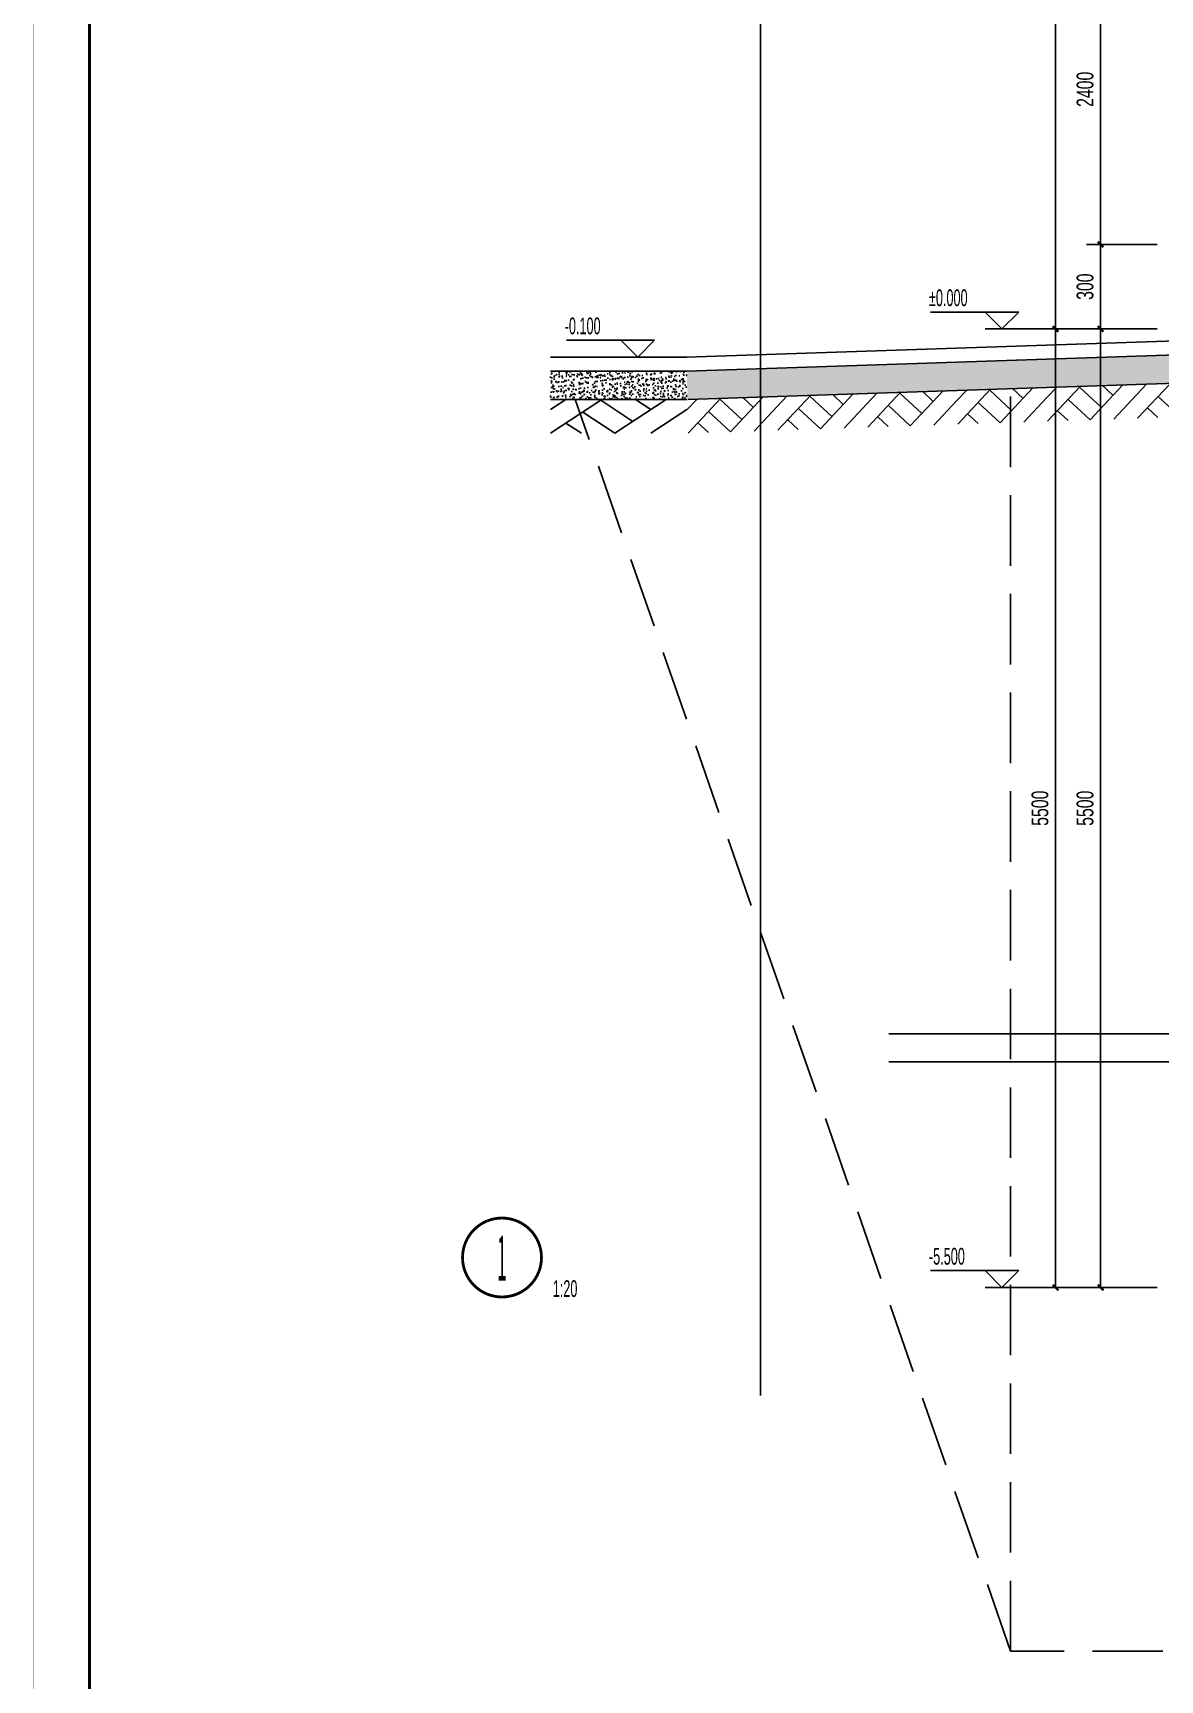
# Model space of a CAD drawing. Extents: x 57342 to 87103, y 19822 to 43940.
# Drawn here: x 57342 to 61340, y 24389 to 30232 of the extents above; entities that cross this region are included whole.
import ezdxf
from ezdxf.enums import TextEntityAlignment as Align

# ---------------------------------------------------------------- set-up
doc = ezdxf.new("R2010")
doc.units = 0
doc.header["$LTSCALE"] = 1000
doc.header["$MEASUREMENT"] = 0
doc.linetypes.add('DASH', pattern=[0.35, 0.25, -0.1])
for name, color, linetype in [('01-标注_尺寸', 124, 'Continuous'), ('01-标注_标高', 200, 'Continuous'), ('01-标注_符号', 200, 'Continuous'), ('02-TEXT_标注', 130, 'Continuous'), ('05-填充_天正', 26, 'Continuous'), ('A-SUR_保温', 222, 'Continuous'), ('A-SUR_看线', 231, 'Continuous'), ('A-SUR_面层', 191, 'Continuous')]:
    doc.layers.add(name, color=color, linetype=linetype)
doc.layers.add('04-不打印_辅助线', color=165, linetype='Continuous', plot=False)
doc.styles.add('_TCH_DIM', font='ros.shx', dxfattribs={"width": 0.8, "bigfont": 'jd.shx'})
doc.styles.add('_TCH_DIM_T3', font='ros.shx', dxfattribs={"width": 0.705882, "bigfont": 'jd.shx'})
doc.styles.add('_TCH_LABEL', font='STXIHEI_0.TTF', dxfattribs={"width": 0.75})
doc.dimstyles.new('_TCH_ARCH&&20', dxfattribs={"dimtxt": 59.5, "dimasz": 20, "dimexe": 50, "dimexo": 60, "dimgap": 25.25, "dimtad": 1, "dimdec": 0, "dimzin": 0, "dimdsep": 46, "dimtxsty": '_TCH_DIM_T3', "dimblk": 'ARCHTICK', "dimcen": 0.09, "dimclrt": 7, "dimazin": 2, "dimtfac": 1, "dimtdec": 0, "dimtix": 1, "dimtmove": 2, "dimatfit": 3, "dimfxl": 0, "dimtolj": 1, "dimtzin": 0, "dimarcsym": 0})
pattern_1 = [(50, (0, 0), (36.436934, -3.187817), [3.81, -41.91]), (355, (0, 0), (-7.048565, 38.211329), [3.048, -33.528]), (100.451, (3.036, -0.266), (29.3885, 35.023338), [3.238, -35.618]), (46.1842, (0, 10.16), (54.215808, -8.408466), [5.715, -62.865]), (96.6356, (4.52, 9.46), (47.480847, 49.48511), [4.857, -53.427]), (351.184, (0, 10.16), (47.48092, 49.485024), [4.572, -50.292]), (21, (5.08, 7.62), (30.322976, -20.453104), [3.81, -41.91]), (326, (5.08, 7.62), (12.360406, 36.837593), [3.048, -33.528]), (71.4514, (7.607, 5.916), (42.683298, 16.384572), [3.238, -35.618]), (37.5, (0, 0), (0.6177207, 16.9110078), [0, -33.1216, 0, -34.036, 0, -33.655]), (7.5, (0, 0), (13.3639325, 20.036115), [0, -19.4056, 0, -32.3596, 0, -12.827]), (327.5, (-11.328, 0), (27.118119, -1.1457488), [0, -12.7, 0, -39.624, 0, -52.578]), (317.5, (-16.408, 0), (29.625836, 5.085298), [0, -16.51, 0, -26.3144, 0, -37.338])]

# ---------------------------------------------------------------- blocks, each defined once
blk = doc.blocks.new('图框-A1+1-4')
for points, const_width in [([(0, 0), (1051, 0), (1051, 594), (0, 594)], 0.05), ([(976, 584), (25, 584), (25, 10), (976, 10)], 0.5)]:
    blk.add_lwpolyline(points, close=True, dxfattribs=dict(const_width=const_width))
blk = doc.blocks.new('_ArchTick')
at = {"color": 0, "linetype": 'ByBlock', "const_width": 0.4}
blk.add_lwpolyline([(-0.5, -0.5), (0.5, 0.5)], dxfattribs=at)
blk = doc.blocks.new('*D92')
at = {"layer": '01-标注_尺寸', "color": 0, "lineweight": -2, "transparency": 16777216}
for p, q in [((61329.6, 29181.6), (61078.9, 29181.6)), ((61128.9, 25781.6), (61128.9, 29181.6)), ((61329.6, 25781.6), (61078.9, 25781.6))]:
    blk.add_line(p, q, dxfattribs=at)
at = {"layer": 'Defpoints', "color": 0, "transparency": 16777216}
for p in [(61128.9, 29181.6), (61389.6, 29181.6), (61389.6, 25781.6)]:
    blk.add_point(p, dxfattribs=at)
at = {"layer": '01-标注_尺寸', "color": 0, "lineweight": -2, "transparency": 16777216, "xscale": 20, "yscale": 20, "zscale": 20}
for p, rotation in [((61128.9, 29181.6), 90), ((61128.9, 25781.6), 270)]:
    blk.add_blockref('_ArchTick', p, dxfattribs=dict(at, rotation=rotation))
at = {"layer": '01-标注_尺寸', "color": 7, "transparency": 16777216, "insert": (61073.9, 27481.6), "char_height": 59.5, "attachment_point": 5, "rotation": 90, "style": '_TCH_DIM_T3'}
blk.add_mtext('\\A1;5500', dxfattribs=at)
blk = doc.blocks.new('*D93')
at = {"layer": '01-标注_尺寸', "color": 0, "lineweight": -2, "transparency": 16777216}
for p, q in [((61329.6, 29481.6), (61078.9, 29481.6)), ((61128.9, 29181.6), (61128.9, 29481.6)), ((61329.6, 29181.6), (61078.9, 29181.6))]:
    blk.add_line(p, q, dxfattribs=at)
at = {"layer": 'Defpoints', "color": 0, "transparency": 16777216}
for p in [(61128.9, 29481.6), (61389.6, 29481.6), (61389.6, 29181.6)]:
    blk.add_point(p, dxfattribs=at)
at = {"layer": '01-标注_尺寸', "color": 0, "lineweight": -2, "transparency": 16777216, "xscale": 20, "yscale": 20, "zscale": 20}
for p, rotation in [((61128.9, 29481.6), 90), ((61128.9, 29181.6), 270)]:
    blk.add_blockref('_ArchTick', p, dxfattribs=dict(at, rotation=rotation))
at = {"layer": '01-标注_尺寸', "color": 7, "transparency": 16777216, "insert": (61073.9, 29331.6), "char_height": 59.5, "attachment_point": 5, "rotation": 90, "style": '_TCH_DIM_T3'}
blk.add_mtext('\\A1;300', dxfattribs=at)
blk = doc.blocks.new('*D94')
at = {"layer": '01-标注_尺寸', "color": 0, "lineweight": -2, "transparency": 16777216}
for p, q in [((61329.6, 30581.6), (61078.9, 30581.6)), ((61128.9, 29481.6), (61128.9, 30581.6)), ((61329.6, 29481.6), (61078.9, 29481.6))]:
    blk.add_line(p, q, dxfattribs=at)
at = {"layer": 'Defpoints', "color": 0, "transparency": 16777216}
for p in [(61128.9, 30581.6), (61389.6, 30581.6), (61389.6, 29481.6)]:
    blk.add_point(p, dxfattribs=at)
at = {"layer": '01-标注_尺寸', "color": 0, "lineweight": -2, "transparency": 16777216, "xscale": 20, "yscale": 20, "zscale": 20}
for p, rotation in [((61128.9, 30581.6), 90), ((61128.9, 29481.6), 270)]:
    blk.add_blockref('_ArchTick', p, dxfattribs=dict(at, rotation=rotation))
at = {"layer": '01-标注_尺寸', "color": 7, "transparency": 16777216, "insert": (61073.9, 30031.6), "char_height": 59.5, "attachment_point": 5, "rotation": 90, "style": '_TCH_DIM_T3'}
blk.add_mtext('\\A1;2400', dxfattribs=at)
blk = doc.blocks.new('*D115')
at = {"layer": '01-标注_尺寸', "color": 0, "lineweight": -2, "transparency": 16777216}
for p, q in [((61269.6, 29181.6), (60918.9, 29181.6)), ((60968.9, 25781.6), (60968.9, 29181.6)), ((61269.6, 25781.6), (60918.9, 25781.6))]:
    blk.add_line(p, q, dxfattribs=at)
at = {"layer": 'Defpoints', "color": 0, "transparency": 16777216}
for p in [(60968.9, 29181.6), (61329.6, 29181.6), (61329.6, 25781.6)]:
    blk.add_point(p, dxfattribs=at)
at = {"layer": '01-标注_尺寸', "color": 0, "lineweight": -2, "transparency": 16777216, "xscale": 20, "yscale": 20, "zscale": 20}
for p, rotation in [((60968.9, 29181.6), 90), ((60968.9, 25781.6), 270)]:
    blk.add_blockref('_ArchTick', p, dxfattribs=dict(at, rotation=rotation))
at = {"layer": '01-标注_尺寸', "color": 7, "transparency": 16777216, "insert": (60913.9, 27481.6), "char_height": 59.5, "attachment_point": 5, "rotation": 90, "style": '_TCH_DIM_T3'}
blk.add_mtext('\\A1;5500', dxfattribs=at)
blk = doc.blocks.new('*D116')
at = {"layer": '01-标注_尺寸', "color": 0, "lineweight": -2, "transparency": 16777216}
for p, q in [((61269.6, 32981.6), (60918.9, 32981.6)), ((60968.9, 29181.6), (60968.9, 32981.6)), ((61269.6, 29181.6), (60918.9, 29181.6))]:
    blk.add_line(p, q, dxfattribs=at)
at = {"layer": 'Defpoints', "color": 0, "transparency": 16777216}
for p in [(60968.9, 32981.6), (61329.6, 32981.6), (61329.6, 29181.6)]:
    blk.add_point(p, dxfattribs=at)
at = {"layer": '01-标注_尺寸', "color": 0, "lineweight": -2, "transparency": 16777216, "xscale": 20, "yscale": 20, "zscale": 20}
for p, rotation in [((60968.9, 32981.6), 90), ((60968.9, 29181.6), 270)]:
    blk.add_blockref('_ArchTick', p, dxfattribs=dict(at, rotation=rotation))
at = {"layer": '01-标注_尺寸', "color": 7, "transparency": 16777216, "insert": (60913.9, 31081.6), "char_height": 59.5, "attachment_point": 5, "rotation": 90, "style": '_TCH_DIM_T3'}
blk.add_mtext('\\A1;5100', dxfattribs=at)
blk = doc.blocks.new('$LinePat$素土夯实')
at = {"color": 0}
for p, q in [((0, -210), (210, 0)), ((120, -300), (420, 0)), ((420, 0), (607.5, -187.5)), ((495, -300), (795, 0)), ((615, 0), (705, -90)), ((315, -105), (502.5, -292.5)), ((210, -210), (300, -300)), ((705, -300), (795, -210))]:
    blk.add_line(p, q, dxfattribs=at)

msp = doc.modelspace()

# ---------------------------------------------------------------- hatches: boundary and pattern name
at = {"layer": '05-填充_天正'}
h = msp.add_hatch(dxfattribs=at)
h.set_pattern_fill('AR-CONC', color=256, scale=20, style=0)
h.set_pattern_definition(pattern_1)
h.paths.add_polyline_path([(59663, 28931.6), (59664.6, 28931.7), (62212.7, 29016.6), (62209.4, 29116.5), (59661.3, 29031.6)])
h = msp.add_hatch(dxfattribs=at)
h.set_pattern_fill('AR-CONC', color=256, scale=20, style=0)
h.set_pattern_definition(pattern_1)
h.paths.add_polyline_path([(59177.6, 29031.6), (59177.6, 28931.6), (59661.3, 28931.6), (59663, 28931.6), (59661.3, 29031.6)])

# ---------------------------------------------------------------- linework, layer by layer
at = {"layer": '01-标注_标高'}
for p, q in [((60838.9, 29241.6), (60525.9, 29241.6)), ((60778.9, 29181.6), (60718.9, 29241.6)), ((60778.9, 29181.6), (60838.9, 29241.6)), ((60918.9, 29181.6), (60718.9, 29181.6)), ((59546.9, 29141.6), (59233.9, 29141.6)), ((59486.9, 29081.6), (59426.9, 29141.6)), ((59486.9, 29081.6), (59546.9, 29141.6)), ((60838.9, 25841.6), (60525.9, 25841.6)), ((60778.9, 25781.6), (60718.9, 25841.6)), ((60778.9, 25781.6), (60838.9, 25841.6)), ((60918.9, 25781.6), (60718.9, 25781.6))]:
    msp.add_line(p, q, dxfattribs=at)
at = {"layer": '01-标注_符号'}
for points in [[(68617.4, 26681.6), (64519.9, 26681.6), (64504.6, 26639.6), (64489.8, 26723.6), (64474.9, 26681.6), (60377.5, 26681.6)], [(60377.5, 26581.6), (64474.9, 26581.6), (64490.2, 26623.6), (64505, 26539.6), (64519.9, 26581.6), (68617.4, 26581.6)]]:
    msp.add_lwpolyline(points, dxfattribs=at)
at = {"layer": '01-标注_符号', "const_width": 10}
msp.add_lwpolyline([(59145.5, 25888, 1), (58865.5, 25888, 1)], format="xyb", close=True, dxfattribs=at)
at = {"layer": '04-不打印_辅助线'}
msp.add_line((59922.2, 25398.1), (59922.2, 37666.6), dxfattribs=at)
at = {"layer": 'A-SUR_保温'}
for p, q in [((59659.7, 29081.6), (62207.7, 29166.5)), ((59177.6, 29081.6), (59661.3, 29081.6))]:
    msp.add_line(p, q, dxfattribs=at)
at = {"layer": 'A-SUR_保温', "linetype": 'DASH'}
for points in [[(60809.4, 24491.6), (59265.4, 28931.6)], [(60809.4, 24491.6), (60809.4, 28969.8)], [(61349.9, 24491.6), (60809.4, 24491.6)]]:
    msp.add_lwpolyline(points, dxfattribs=at)
at = {"layer": 'A-SUR_看线'}
msp.add_lwpolyline([(59659.4, 29081.6), (59177.6, 29081.6)], dxfattribs=at)
at = {"layer": 'A-SUR_面层'}
for p, q in [((59661.3, 29031.6), (62209.4, 29116.5)), ((59177.6, 29031.6), (59661.3, 29031.6)), ((59664.6, 28931.7), (62212.7, 29016.6)), ((59177.6, 28931.6), (59661.3, 28931.6))]:
    msp.add_line(p, q, dxfattribs=at)

# ---------------------------------------------------------------- block references
at = {"xscale": 20, "yscale": 20, "zscale": 20, "rotation": 270}
msp.add_blockref('图框-A1+1-4', (57342.2, 43701.6), dxfattribs=at)
at = {"layer": '05-填充_天正', "yscale": 0.4, "zscale": 0.4}
for p, xscale, rotation in [((61259.9, 28864.8), 0.4013816213782944, 181.9078203826218), ((61578.8, 28875.4), 0.4013816213782944, 181.9078203826218), ((59661.3, 28811.6), 0.6084283229592087, 180), ((59984.2, 28822.3), 0.4013816213782944, 181.9078203826218), ((60303.2, 28832.9), 0.4013816213782944, 181.9078203826218), ((60622.1, 28843.5), 0.4013816213782944, 181.9078203826218), ((60941, 28854.2), 0.4013816213782944, 181.9078203826218)]:
    msp.add_blockref('$LinePat$素土夯实', p, dxfattribs=dict(at, xscale=xscale, rotation=rotation))

# ---------------------------------------------------------------- texts
at = {"layer": '02-TEXT_标注', "style": '_TCH_DIM', "width": 0.564706}
for s, p in [('%%P0.000', (60519.9, 29262.6)), ('-0.100', (59227.9, 29162.6)), ('-5.500', (60519.9, 25862.6)), ('1:20', (59185.5, 25748))]:
    msp.add_text(s, height=59.5, dxfattribs=at).set_placement(p)
at = {"layer": '02-TEXT_标注', "style": '_TCH_LABEL', "width": 0.345545}
msp.add_text('1', height=165, dxfattribs=at).set_placement((58989.6, 25805.5), (59021.3, 25805.5), align=Align.FIT)

# ---------------------------------------------------------------- dimensions: what is measured, and where the dimension line sits
at = {"layer": '01-标注_尺寸'}
for p1, p2, distance, text, picture, middle in [((61329.6, 29181.6), (61329.6, 32981.6), 360.6, '5100', '*D116', (60913.9, 31081.6)), ((61389.6, 29481.6), (61389.6, 30581.6), 260.6, '2400', '*D94', (61073.9, 30031.6)), ((61329.6, 25781.6), (61329.6, 29181.6), 360.6, '5500', '*D115', (60913.9, 27481.6)), ((61389.6, 25781.6), (61389.6, 29181.6), 260.6, '5500', '*D92', (61073.9, 27481.6))]:
    dim = msp.add_aligned_dim(p1=p1, p2=p2, distance=distance, text=text, dimstyle='_TCH_ARCH&&20', dxfattribs=at)
    dim.commit()
    dim.dimension.update_dxf_attribs({"geometry": picture, "text_midpoint": middle})
dim = msp.add_aligned_dim(p1=(61389.6, 29181.6), p2=(61389.6, 29481.6), distance=260.6, dimstyle='_TCH_ARCH&&20', dxfattribs=at)
dim.commit()
dim.dimension.update_dxf_attribs({"geometry": '*D93', "text_midpoint": (61073.9, 29331.6)})

doc.saveas('drawing.dxf')
